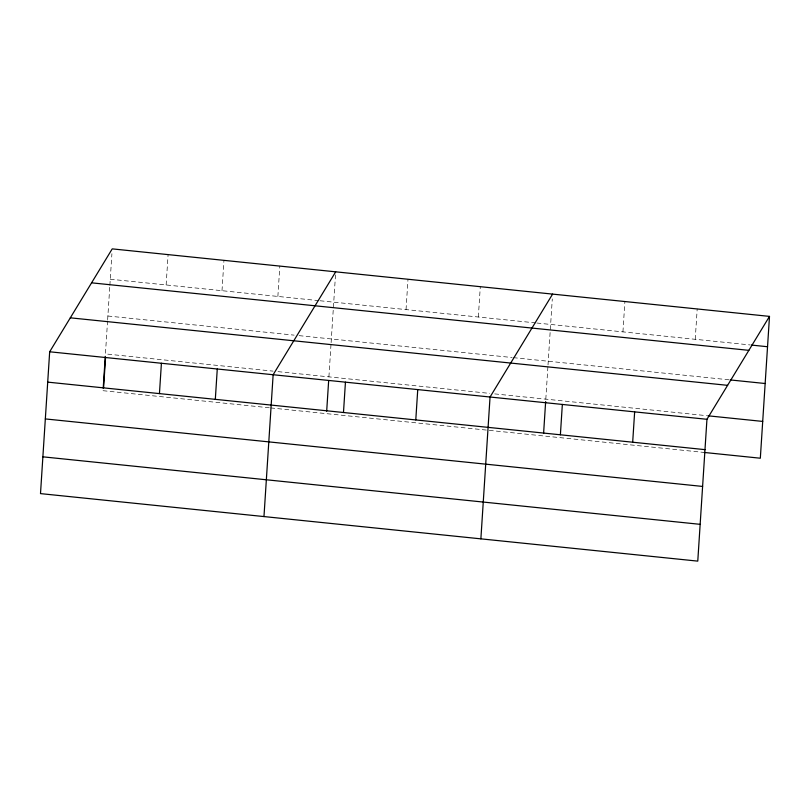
<?xml version="1.0" encoding="UTF-8"?>
<svg xmlns="http://www.w3.org/2000/svg" width="810" height="810" viewBox="0 0 810 810"><rect width="100%" height="100%" fill="white"/><g stroke="black" fill="none" stroke-linecap="round" stroke-linejoin="round"><path stroke-width="0.61" stroke-dasharray="4.05 3.04" d="M107.568 320.902L105.432 353.909L273.041 371.132M107.649 319.677L109.785 286.578M109.866 285.353L111.912 253.732M166.131 284.958L168.095 254.613M222.001 290.689L223.965 260.354M277.87 296.43L279.835 266.085M328.911 376.863L331.037 343.855M331.118 342.63L335.623 273.041M406.033 309.592L407.997 279.258M478.335 317.024L480.3 286.679M545.808 399.148L547.945 366.13M548.016 364.905L552.288 298.961M622.941 331.877L624.895 301.533M695.233 339.299L697.197 308.954M110.261 279.217L318.836 300.642M320.082 300.763L535.683 322.906M536.929 323.038L750.09 344.938M107.882 316.011L294.111 335.137M299.082 335.644L512.112 357.524M513.358 357.656L729.01 379.809M278.002 371.638L489.716 393.387M494.697 393.893L706.614 415.662M103.052 390.703L269.416 407.794M270.661 407.916L704.234 452.456"/><path stroke-width="1.21" d="M49.673 351.783L40.5 493.614L697.774 561.128L706.948 419.296L769.5 316.386L112.225 248.873L49.673 351.783L706.948 419.296M103.214 388.253L105.27 356.37M103.579 387.868L105.543 357.524M159.448 393.609L161.413 363.265M215.318 399.34L217.272 369.006M263.969 516.567L273.142 374.736L335.694 271.826M326.683 411.207L328.668 380.548M343.481 412.513L345.445 382.168M415.783 419.934L417.747 389.59M480.877 538.853L490.05 397.022L552.602 294.101M543.591 433.482L545.646 401.598M560.388 434.788L562.342 404.443M632.681 442.209L634.645 411.875M769.5 316.386L760.327 458.217L704.234 452.456M751.336 345.06L767.536 346.731M91.581 282.832L748.855 350.345M730.255 379.93L765.156 383.515M70.318 317.824L727.593 385.337M707.859 415.793L762.706 421.423M47.709 382.128L704.983 449.641M45.33 418.922L702.604 486.435M42.879 456.83L700.154 524.333"/></g></svg>
